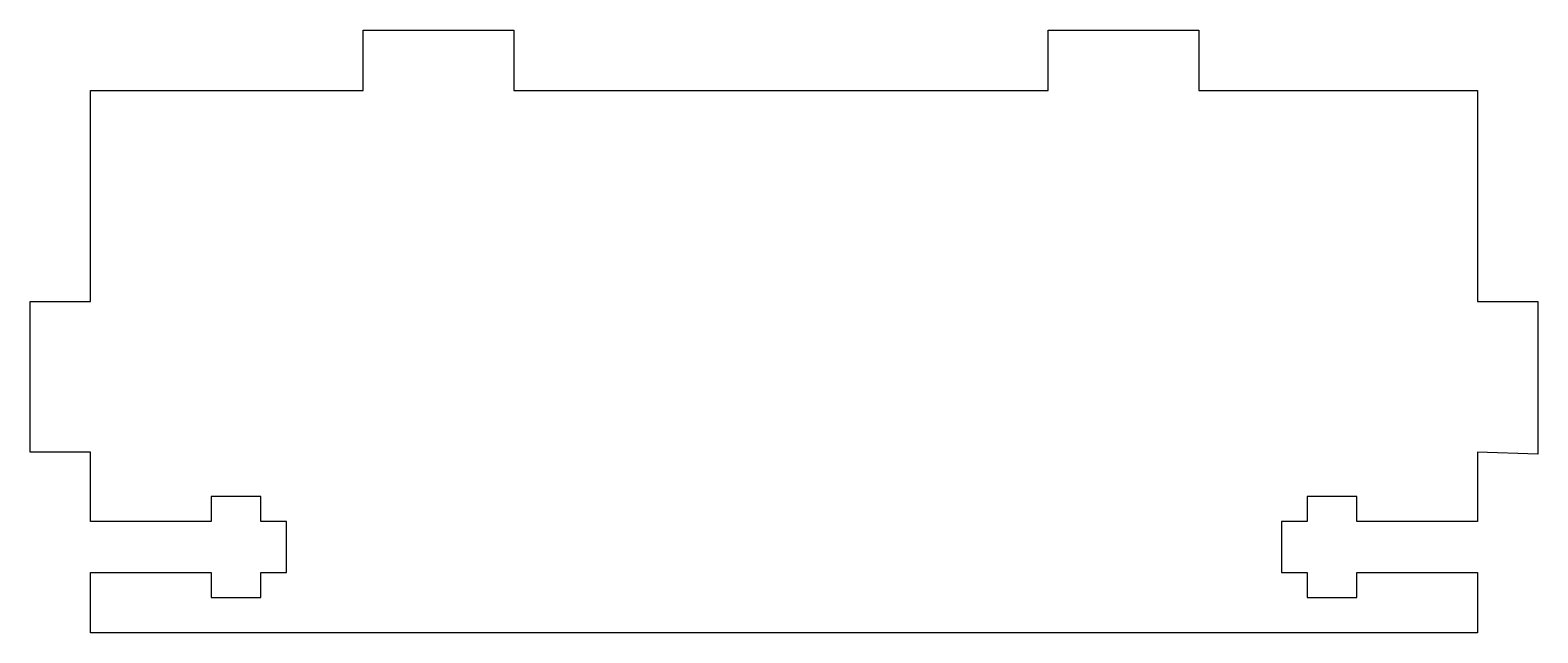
# Model space of a CAD drawing. Header units: millimetres. Extents: x -45 to 55, y 64 to 104.
import ezdxf

# ---------------------------------------------------------------- set-up
doc = ezdxf.new("R2010")
doc.units = ezdxf.units.MM
doc.layers.get('0').update_dxf_attribs({"linetype": 'CONTINUOUS'})

msp = doc.modelspace()

# ---------------------------------------------------------------- linework, layer by layer
msp.add_lwpolyline([(-41.22, 68), (-33.22, 68), (-33.22, 66.35), (-29.92, 66.35), (-29.92, 68), (-28.22, 68), (-28.22, 71.4), (-29.92, 71.4), (-29.92, 73.05), (-33.22, 73.05), (-33.22, 71.4), (-41.22, 71.4), (-41.22, 76), (-45.22, 76), (-45.22, 86), (-41.22, 86), (-41.22, 100), (-23.14, 100), (-23.14, 104), (-13.14, 104), (-13.14, 100), (22.3, 100), (22.3, 104), (32.3, 104), (32.3, 100), (50.78, 100), (50.78, 86), (54.78, 86), (54.78, 75.86), (50.78, 76), (50.78, 71.4), (42.78, 71.4), (42.78, 73.05), (39.48, 73.05), (39.48, 71.4), (37.78, 71.4), (37.78, 68), (39.48, 68), (39.48, 66.35), (42.78, 66.35), (42.78, 68), (50.78, 68), (50.78, 64), (-41.22, 64)], close=True)

doc.saveas('drawing.dxf')
